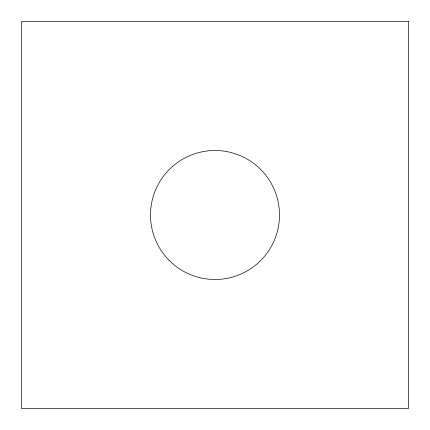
<?xml version="1.0" encoding="UTF-8"?>
<svg xmlns="http://www.w3.org/2000/svg" width="430" height="430" viewBox="0 0 430 430"><rect width="100%" height="100%" fill="white"/><g stroke="black" fill="none" stroke-linecap="round" stroke-linejoin="round"><path stroke-width="0.64" d="M408.5 21.5L21.5 21.5L21.5 408.5L408.5 408.5L408.5 21.5M169.393 260.607A64.5 64.5 0 0 0 277.302 231.695A64.5 64.5 0 0 0 198.305 152.698A64.5 64.5 0 0 0 169.393 260.607"/></g></svg>
